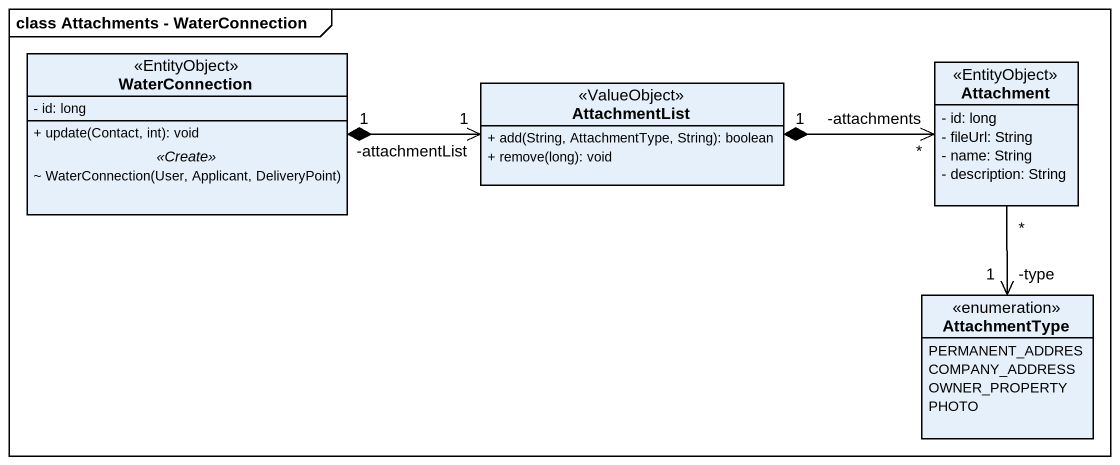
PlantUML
@startuml
mainframe class Attachments - WaterConnection
hide circle
hide empty members
skinparam classAttributeIconSize 0
class WaterConnection <<EntityObject>> {
  - id: long
  --
  + update(Contact, int): void
  .. <<Create>> ..
  ~ WaterConnection(User, Applicant, DeliveryPoint)
}
class AttachmentList <<ValueObject>> {
  + add(String, AttachmentType, String): boolean
  + remove(long): void
}
class Attachment <<EntityObject>> {
  - id: long
  - fileUrl: String
  - name: String
  - description: String
}
enum AttachmentType {
  PERMANENT_ADDRES
  COMPANY_ADDRESS
  OWNER_PROPERTY
  PHOTO
}
WaterConnection "1" *-right-> "-attachmentList\n1" AttachmentList
AttachmentList "1" *-right-> "-attachments\n*" Attachment
Attachment "*" --> "-type\n1" AttachmentType
@enduml
